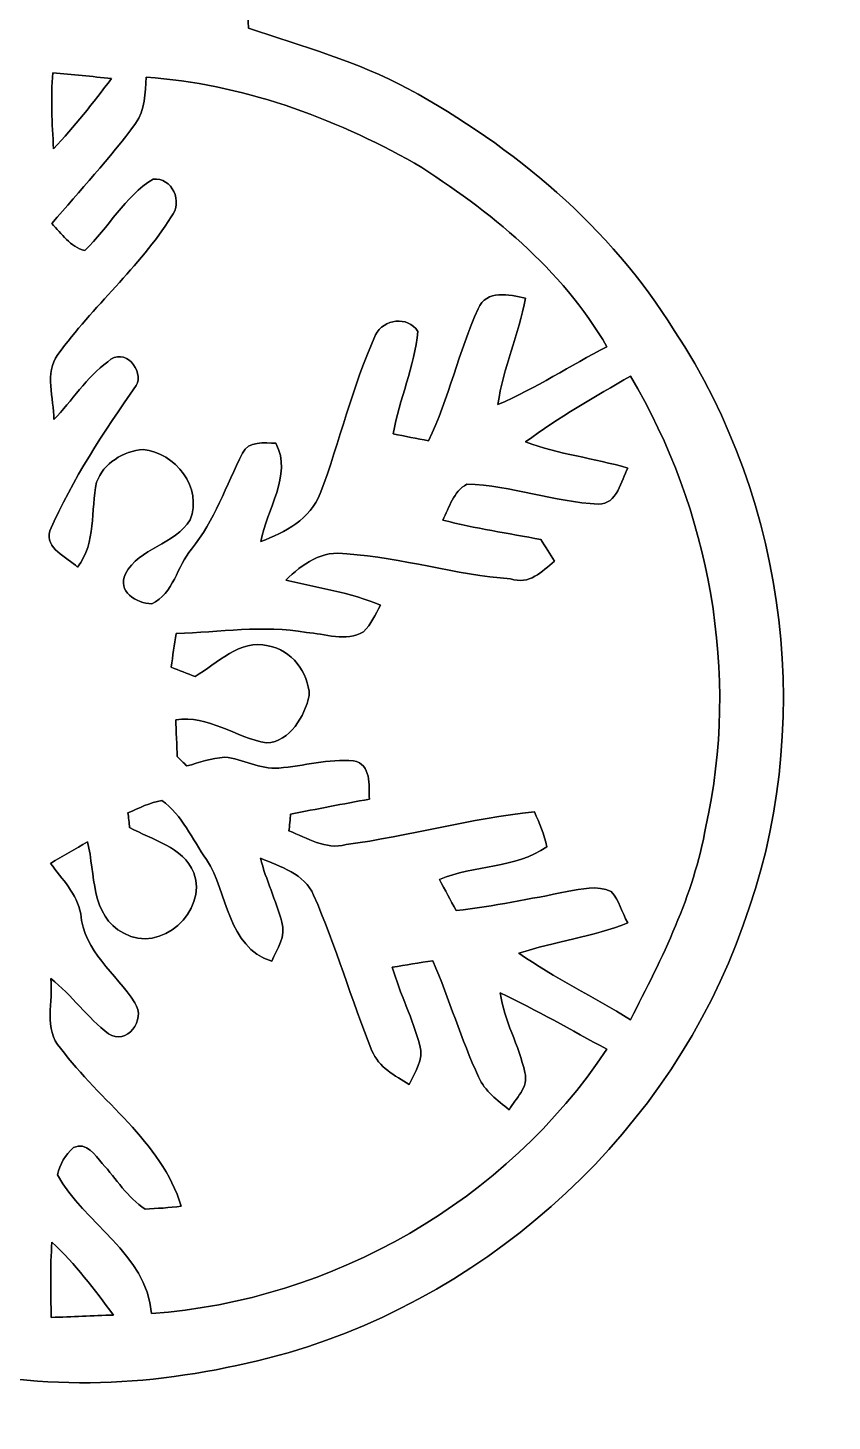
# Model space of a CAD drawing. Header units: centimetres. Extents: x -16.8 to 16.8, y -16.7 to 16.7.
# Drawn here: x -11.42 to -5.44, y -7.32 to 3.04 of the extents above; entities that cross this region are included whole.
import ezdxf

# ---------------------------------------------------------------- set-up
doc = ezdxf.new("R2010")
doc.units = ezdxf.units.CM
doc.header["$MEASUREMENT"] = 0
doc.layers.add('Layer 1', color=7, linetype='Continuous')

msp = doc.modelspace()

# ---------------------------------------------------------------- linework, layer by layer
at = {"layer": 'Layer 1', "color": 7}
for points, knots in [([(-16.77458, 16.66875), (-16.77458, 16.66875), (16.77458, 16.66875), (16.77458, 16.66875), (16.77458, 16.66875), (16.77458, 16.66875), (16.77458, -16.66875), (16.77458, -16.66875), (16.77458, -16.66875), (16.77458, -16.66875), (-16.77458, -16.66875), (-16.77458, -16.66875), (-16.77458, -16.66875), (-16.77458, -16.66875), (-16.77458, 16.66875), (-16.77458, 16.66875), (-16.77458, 16.66875), (-16.77458, 16.66875), (-16.77458, 16.66875), (-16.77458, 16.66875)], [0, 0, 0, 0, 0.16666667, 0.16666667, 0.16666667, 0.16666667, 0.33333333, 0.33333333, 0.33333333, 0.33333333, 0.5, 0.5, 0.5, 0.5, 0.66666667, 0.66666667, 0.66666667, 0.66666667, 1, 1, 1, 1]), ([(-11.32346, 6.13904), (-11.65331, 5.87939), (-11.83393, 5.44513), (-11.79724, 5.02814), (-11.79724, 5.02814), (-11.80148, 4.70147), (-11.59828, 4.42701), (-11.42153, 4.17124), (-11.42153, 4.17124), (-11.61486, 4.13032), (-11.84875, 4.14549), (-11.98774, 3.97969), (-11.98774, 3.97969), (-12.25938, 3.7465), (-12.06006, 3.35986), (-12.16484, 3.06458), (-12.16484, 3.06458), (-12.33629, 2.94005), (-12.56136, 2.92135), (-12.75292, 2.8381), (-12.75292, 2.8381), (-13.89345, 2.43417), (-14.86923, 1.59526), (-15.47001, 0.54716), (-15.47001, 0.54716), (-15.88241, -0.17039), (-16.10431, -0.99025), (-16.13288, -1.81645), (-16.13288, -1.81645), (-16.12935, -2.66947), (-15.94556, -3.53201), (-15.53422, -4.28378), (-15.53422, -4.28378), (-14.82372, -5.63845), (-13.47646, -6.63928), (-11.97187, -6.92185), (-11.97187, -6.92185), (-11.15236, -7.11941), (-10.29229, -7.03121), (-9.4869, -6.80896), (-9.4869, -6.80896), (-7.94597, -6.356), (-6.64104, -5.14809), (-6.10482, -3.62973), (-6.10482, -3.62973), (-5.56507, -2.18334), (-5.76721, -0.49389), (-6.61635, 0.79269), (-6.61635, 0.79269), (-7.09224, 1.56175), (-7.80697, 2.15971), (-8.59508, 2.5908), (-8.59508, 2.5908), (-8.96867, 2.79365), (-9.38142, 2.90513), (-9.78182, 3.04165), (-9.78182, 3.04165), (-9.79805, 3.30129), (-9.76806, 3.56976), (-9.8298, 3.82411), (-9.8298, 3.82411), (-9.93175, 4.09681), (-10.26936, 4.14584), (-10.52054, 4.18218), (-10.52054, 4.18218), (-10.35297, 4.43371), (-10.14554, 4.70606), (-10.17482, 5.02673), (-10.17482, 5.02673), (-10.16106, 5.39997), (-10.25384, 5.81343), (-10.55617, 6.06037), (-10.55617, 6.06037), (-10.74773, 6.27345), (-11.09557, 6.31049), (-11.32346, 6.13904), (-11.32346, 6.13904), (-11.32346, 6.13904), (-11.32346, 6.13904), (-11.32346, 6.13904)], [0, 0, 0, 0, 0.04761905, 0.04761905, 0.04761905, 0.04761905, 0.0952381, 0.0952381, 0.0952381, 0.0952381, 0.14285714, 0.14285714, 0.14285714, 0.14285714, 0.19047619, 0.19047619, 0.19047619, 0.19047619, 0.23809524, 0.23809524, 0.23809524, 0.23809524, 0.28571429, 0.28571429, 0.28571429, 0.28571429, 0.33333333, 0.33333333, 0.33333333, 0.33333333, 0.38095238, 0.38095238, 0.38095238, 0.38095238, 0.42857143, 0.42857143, 0.42857143, 0.42857143, 0.47619048, 0.47619048, 0.47619048, 0.47619048, 0.52380952, 0.52380952, 0.52380952, 0.52380952, 0.57142857, 0.57142857, 0.57142857, 0.57142857, 0.61904762, 0.61904762, 0.61904762, 0.61904762, 0.66666667, 0.66666667, 0.66666667, 0.66666667, 0.71428571, 0.71428571, 0.71428571, 0.71428571, 0.76190476, 0.76190476, 0.76190476, 0.76190476, 0.80952381, 0.80952381, 0.80952381, 0.80952381, 0.85714286, 0.85714286, 0.85714286, 0.85714286, 0.9047619, 0.9047619, 0.9047619, 0.9047619, 1, 1, 1, 1]), ([(-11.23597, 2.71004), (-11.09063, 2.69663), (-10.94493, 2.68217), (-10.79959, 2.66629), (-10.79959, 2.66629), (-10.93541, 2.48603), (-11.07722, 2.30964), (-11.23068, 2.14383), (-11.23068, 2.14383), (-11.24162, 2.33257), (-11.25255, 2.52166), (-11.23597, 2.71004)], [0, 0, 0, 0, 0.25, 0.25, 0.25, 0.25, 0.5, 0.5, 0.5, 0.5, 1, 1, 1, 1]), ([(-10.54206, 2.67617), (-9.83756, 2.62961), (-9.15917, 2.37913), (-8.54639, 2.03729), (-8.54639, 2.03729), (-7.98759, 1.68522), (-7.45243, 1.25095), (-7.11659, 0.67239), (-7.11659, 0.67239), (-7.38858, 0.53269), (-7.6454, 0.36336), (-7.92727, 0.24306), (-7.92727, 0.24306), (-7.88952, 0.51435), (-7.77099, 0.76412), (-7.72301, 1.03293), (-7.72301, 1.03293), (-7.84296, 1.06186), (-8.01405, 1.09855), (-8.07473, 0.95426), (-8.07473, 0.95426), (-8.21831, 0.63606), (-8.29275, 0.28998), (-8.44233, -0.02646), (-8.44233, -0.02646), (-8.53087, -0.01023), (-8.61871, 0.00706), (-8.70656, 0.02434), (-8.70656, 0.02434), (-8.66069, 0.28152), (-8.5471, 0.52599), (-8.52276, 0.78634), (-8.52276, 0.78634), (-8.59578, 0.90417), (-8.77958, 0.87912), (-8.83638, 0.76059), (-8.83638, 0.76059), (-9.0103, 0.38065), (-9.10096, -0.02963), (-9.24807, -0.41945), (-9.24807, -0.41945), (-9.32215, -0.60854), (-9.51018, -0.70838), (-9.68904, -0.77646), (-9.68904, -0.77646), (-9.65024, -0.53693), (-9.45339, -0.28681), (-9.57721, -0.04516), (-9.57721, -0.04516), (-9.66153, -0.0448), (-9.78535, -0.02399), (-9.82627, -0.11889), (-9.82627, -0.11889), (-9.94728, -0.35913), (-10.03335, -0.62089), (-10.20586, -0.83256), (-10.20586, -0.83256), (-10.3124, -0.96132), (-10.33956, -1.16205), (-10.50078, -1.23966), (-10.50078, -1.23966), (-10.61367, -1.23508), (-10.76078, -1.14653), (-10.69587, -1.01635), (-10.69587, -1.01635), (-10.59744, -0.82091), (-10.32475, -0.80081), (-10.21609, -0.61348), (-10.21609, -0.61348), (-10.11943, -0.37783), (-10.32581, -0.1143), (-10.56569, -0.09102), (-10.56569, -0.09102), (-10.70963, -0.10372), (-10.86132, -0.19403), (-10.91071, -0.33479), (-10.91071, -0.33479), (-10.95622, -0.54504), (-10.91142, -0.78423), (-11.05218, -0.96555), (-11.05218, -0.96555), (-11.1312, -0.89394), (-11.29771, -0.82656), (-11.2582, -0.69674), (-11.2582, -0.69674), (-11.08992, -0.3108), (-10.85744, 0.04057), (-10.61544, 0.38347), (-10.61544, 0.38347), (-10.55546, 0.49283), (-10.70151, 0.67839), (-10.82746, 0.56056), (-10.82746, 0.56056), (-10.98762, 0.44485), (-11.09133, 0.26987), (-11.22927, 0.13053), (-11.22927, 0.13053), (-11.22609, 0.28963), (-11.303, 0.47696), (-11.19787, 0.61383), (-11.19787, 0.61383), (-10.93964, 0.97331), (-10.59215, 1.26294), (-10.35544, 1.63795), (-10.35544, 1.63795), (-10.26407, 1.75013), (-10.35085, 1.93358), (-10.4902, 1.91876), (-10.4902, 1.91876), (-10.70363, 1.78929), (-10.82005, 1.55681), (-10.99785, 1.38853), (-10.99785, 1.38853), (-11.10686, 1.41358), (-11.16965, 1.51448), (-11.24373, 1.58856), (-11.24373, 1.58856), (-11.03418, 1.8348), (-10.81123, 2.07116), (-10.62108, 2.33292), (-10.62108, 2.33292), (-10.5477, 2.43205), (-10.54982, 2.5594), (-10.54206, 2.67617)], [0, 0, 0, 0, 0.03125, 0.03125, 0.03125, 0.03125, 0.0625, 0.0625, 0.0625, 0.0625, 0.09375, 0.09375, 0.09375, 0.09375, 0.125, 0.125, 0.125, 0.125, 0.15625, 0.15625, 0.15625, 0.15625, 0.1875, 0.1875, 0.1875, 0.1875, 0.21875, 0.21875, 0.21875, 0.21875, 0.25, 0.25, 0.25, 0.25, 0.28125, 0.28125, 0.28125, 0.28125, 0.3125, 0.3125, 0.3125, 0.3125, 0.34375, 0.34375, 0.34375, 0.34375, 0.375, 0.375, 0.375, 0.375, 0.40625, 0.40625, 0.40625, 0.40625, 0.4375, 0.4375, 0.4375, 0.4375, 0.46875, 0.46875, 0.46875, 0.46875, 0.5, 0.5, 0.5, 0.5, 0.53125, 0.53125, 0.53125, 0.53125, 0.5625, 0.5625, 0.5625, 0.5625, 0.59375, 0.59375, 0.59375, 0.59375, 0.625, 0.625, 0.625, 0.625, 0.65625, 0.65625, 0.65625, 0.65625, 0.6875, 0.6875, 0.6875, 0.6875, 0.71875, 0.71875, 0.71875, 0.71875, 0.75, 0.75, 0.75, 0.75, 0.78125, 0.78125, 0.78125, 0.78125, 0.8125, 0.8125, 0.8125, 0.8125, 0.84375, 0.84375, 0.84375, 0.84375, 0.875, 0.875, 0.875, 0.875, 0.90625, 0.90625, 0.90625, 0.90625, 0.9375, 0.9375, 0.9375, 0.9375, 1, 1, 1, 1]), ([(-7.7216, -0.03528), (-7.47501, 0.14781), (-7.20796, 0.30127), (-6.94161, 0.45367), (-6.94161, 0.45367), (-6.35212, -0.54222), (-6.1281, -1.76213), (-6.38175, -2.89595), (-6.38175, -2.89595), (-6.47171, -3.40783), (-6.70595, -3.87456), (-6.94267, -4.33141), (-6.94267, -4.33141), (-7.21572, -4.16137), (-7.50711, -4.02167), (-7.77099, -3.83752), (-7.77099, -3.83752), (-7.50499, -3.74826), (-7.22171, -3.71828), (-6.96101, -3.61103), (-6.96101, -3.61103), (-7.01111, -3.53131), (-7.02063, -3.44417), (-7.08589, -3.37926), (-7.08589, -3.37926), (-7.18785, -3.32846), (-7.30779, -3.35986), (-7.41221, -3.37926), (-7.41221, -3.37926), (-7.68632, -3.43253), (-7.96043, -3.48827), (-8.23771, -3.52037), (-8.23771, -3.52037), (-8.27969, -3.44346), (-8.32132, -3.36621), (-8.36083, -3.28859), (-8.36083, -3.28859), (-8.10436, -3.17923), (-7.79709, -3.20887), (-7.56497, -3.04624), (-7.56497, -3.04624), (-7.57943, -2.95416), (-7.61965, -2.86985), (-7.65669, -2.78553), (-7.65669, -2.78553), (-8.12871, -2.83281), (-8.58626, -2.96686), (-9.05581, -3.02966), (-9.05581, -3.02966), (-9.21103, -3.07128), (-9.34332, -2.97815), (-9.48055, -2.92841), (-9.48055, -2.92841), (-9.47738, -2.89701), (-9.47138, -2.83457), (-9.46856, -2.80317), (-9.46856, -2.80317), (-9.27347, -2.76437), (-9.07838, -2.72768), (-8.88294, -2.69169), (-8.88294, -2.69169), (-8.88647, -2.58939), (-8.86707, -2.43205), (-9.00077, -2.4063), (-9.00077, -2.4063), (-9.18774, -2.39042), (-9.37154, -2.44475), (-9.5571, -2.46098), (-9.5571, -2.46098), (-9.69716, -2.47368), (-9.82169, -2.38936), (-9.95892, -2.38054), (-9.95892, -2.38054), (-10.05593, -2.38548), (-10.14801, -2.4197), (-10.24079, -2.4451), (-10.24079, -2.4451), (-10.26442, -2.42147), (-10.28806, -2.39854), (-10.31134, -2.37561), (-10.31134, -2.37561), (-10.31416, -2.30717), (-10.31981, -2.17029), (-10.32228, -2.10185), (-10.32228, -2.10185), (-10.08098, -2.06269), (-9.87707, -2.23485), (-9.64777, -2.2733), (-9.64777, -2.2733), (-9.46961, -2.26483), (-9.36554, -2.07398), (-9.32956, -1.92123), (-9.32956, -1.92123), (-9.33379, -1.74943), (-9.4615, -1.5815), (-9.63471, -1.55152), (-9.63471, -1.55152), (-9.84603, -1.49931), (-10.01289, -1.6824), (-10.17834, -1.78012), (-10.17834, -1.78012), (-10.23796, -1.75683), (-10.29758, -1.73355), (-10.3572, -1.71027), (-10.3572, -1.71027), (-10.3445, -1.62666), (-10.3318, -1.54305), (-10.3184, -1.46015), (-10.3184, -1.46015), (-9.99631, -1.45027), (-9.67211, -1.39594), (-9.35108, -1.45203), (-9.35108, -1.45203), (-9.21456, -1.46085), (-9.05581, -1.52435), (-8.92598, -1.44745), (-8.92598, -1.44745), (-8.86989, -1.39206), (-8.83885, -1.31763), (-8.80004, -1.25024), (-8.80004, -1.25024), (-9.0237, -1.15076), (-9.26959, -1.1243), (-9.50419, -1.06221), (-9.50419, -1.06221), (-9.38213, -0.94474), (-9.23325, -0.83573), (-9.04946, -0.86854), (-9.04946, -0.86854), (-8.63953, -0.89429), (-8.24336, -1.02517), (-7.83343, -1.05234), (-7.83343, -1.05234), (-7.69655, -1.10243), (-7.59919, -0.99871), (-7.50746, -0.92251), (-7.50746, -0.92251), (-7.54098, -0.86854), (-7.57414, -0.81527), (-7.6073, -0.76165), (-7.6073, -0.76165), (-7.85107, -0.71438), (-8.09731, -0.68016), (-8.33755, -0.6163), (-8.33755, -0.6163), (-8.28781, -0.52388), (-8.25923, -0.40146), (-8.15799, -0.35066), (-8.15799, -0.35066), (-7.82743, -0.35454), (-7.51099, -0.48507), (-7.18114, -0.49706), (-7.18114, -0.49706), (-7.04039, -0.502), (-7.00934, -0.32032), (-6.96207, -0.23036), (-6.96207, -0.23036), (-7.21254, -0.15452), (-7.47642, -0.12876), (-7.7216, -0.03528)], [0, 0, 0, 0, 0.02439024, 0.02439024, 0.02439024, 0.02439024, 0.04878049, 0.04878049, 0.04878049, 0.04878049, 0.07317073, 0.07317073, 0.07317073, 0.07317073, 0.09756098, 0.09756098, 0.09756098, 0.09756098, 0.12195122, 0.12195122, 0.12195122, 0.12195122, 0.14634146, 0.14634146, 0.14634146, 0.14634146, 0.17073171, 0.17073171, 0.17073171, 0.17073171, 0.19512195, 0.19512195, 0.19512195, 0.19512195, 0.2195122, 0.2195122, 0.2195122, 0.2195122, 0.24390244, 0.24390244, 0.24390244, 0.24390244, 0.26829268, 0.26829268, 0.26829268, 0.26829268, 0.29268293, 0.29268293, 0.29268293, 0.29268293, 0.31707317, 0.31707317, 0.31707317, 0.31707317, 0.34146341, 0.34146341, 0.34146341, 0.34146341, 0.36585366, 0.36585366, 0.36585366, 0.36585366, 0.3902439, 0.3902439, 0.3902439, 0.3902439, 0.41463415, 0.41463415, 0.41463415, 0.41463415, 0.43902439, 0.43902439, 0.43902439, 0.43902439, 0.46341463, 0.46341463, 0.46341463, 0.46341463, 0.48780488, 0.48780488, 0.48780488, 0.48780488, 0.51219512, 0.51219512, 0.51219512, 0.51219512, 0.53658537, 0.53658537, 0.53658537, 0.53658537, 0.56097561, 0.56097561, 0.56097561, 0.56097561, 0.58536585, 0.58536585, 0.58536585, 0.58536585, 0.6097561, 0.6097561, 0.6097561, 0.6097561, 0.63414634, 0.63414634, 0.63414634, 0.63414634, 0.65853659, 0.65853659, 0.65853659, 0.65853659, 0.68292683, 0.68292683, 0.68292683, 0.68292683, 0.70731707, 0.70731707, 0.70731707, 0.70731707, 0.73170732, 0.73170732, 0.73170732, 0.73170732, 0.75609756, 0.75609756, 0.75609756, 0.75609756, 0.7804878, 0.7804878, 0.7804878, 0.7804878, 0.80487805, 0.80487805, 0.80487805, 0.80487805, 0.82926829, 0.82926829, 0.82926829, 0.82926829, 0.85365854, 0.85365854, 0.85365854, 0.85365854, 0.87804878, 0.87804878, 0.87804878, 0.87804878, 0.90243902, 0.90243902, 0.90243902, 0.90243902, 0.92682927, 0.92682927, 0.92682927, 0.92682927, 0.95121951, 0.95121951, 0.95121951, 0.95121951, 1, 1, 1, 1]), ([(-10.67753, -2.79365), (-10.59568, -2.75802), (-10.51489, -2.71639), (-10.42599, -2.70122), (-10.42599, -2.70122), (-10.27395, -2.80952), (-10.20022, -2.99297), (-10.09368, -3.14008), (-10.09368, -3.14008), (-9.93105, -3.39266), (-9.94304, -3.78954), (-9.60826, -3.89608), (-9.60826, -3.89608), (-9.56945, -3.80506), (-9.49889, -3.70981), (-9.53382, -3.60609), (-9.53382, -3.60609), (-9.57756, -3.44452), (-9.65094, -3.29283), (-9.69328, -3.1309), (-9.69328, -3.1309), (-9.54687, -3.19158), (-9.36378, -3.24661), (-9.29746, -3.40466), (-9.29746, -3.40466), (-9.13342, -3.78354), (-9.01594, -4.18006), (-8.86354, -4.56318), (-8.86354, -4.56318), (-8.81415, -4.68524), (-8.69244, -4.74804), (-8.58661, -4.8133), (-8.58661, -4.8133), (-8.54675, -4.72228), (-8.47654, -4.62739), (-8.50865, -4.52296), (-8.50865, -4.52296), (-8.5598, -4.32329), (-8.65646, -4.13879), (-8.71255, -3.94088), (-8.71255, -3.94088), (-8.61166, -3.92606), (-8.51218, -3.90701), (-8.41058, -3.89431), (-8.41058, -3.89431), (-8.28922, -4.17901), (-8.20067, -4.47675), (-8.07085, -4.75756), (-8.07085, -4.75756), (-8.0264, -4.86304), (-7.92974, -4.93042), (-7.84437, -5.00098), (-7.84437, -5.00098), (-7.79392, -4.91631), (-7.69761, -4.83341), (-7.72689, -4.72475), (-7.72689, -4.72475), (-7.77099, -4.52191), (-7.88106, -4.33881), (-7.90998, -4.13173), (-7.90998, -4.13173), (-7.64046, -4.26014), (-7.38117, -4.40866), (-7.1187, -4.55119), (-7.1187, -4.55119), (-7.86165, -5.67655), (-9.15917, -6.42197), (-10.50255, -6.51616), (-10.50255, -6.51616), (-10.53783, -6.06848), (-11.00596, -5.84835), (-11.20105, -5.48428), (-11.20105, -5.48428), (-11.18658, -5.40597), (-11.14072, -5.33576), (-11.08322, -5.28214), (-11.08322, -5.28214), (-10.98585, -5.23769), (-10.92235, -5.33788), (-10.86838, -5.40068), (-10.86838, -5.40068), (-10.7636, -5.51321), (-10.68282, -5.65538), (-10.55053, -5.73969), (-10.55053, -5.73969), (-10.46092, -5.73546), (-10.37026, -5.73017), (-10.28136, -5.71818), (-10.28136, -5.71818), (-10.42952, -5.23169), (-10.88778, -4.93854), (-11.17812, -4.54378), (-11.17812, -4.54378), (-11.30829, -4.40514), (-11.23103, -4.19347), (-11.25079, -4.02625), (-11.25079, -4.02625), (-11.09274, -4.14726), (-10.98021, -4.318), (-10.82111, -4.43689), (-10.82111, -4.43689), (-10.6934, -4.52437), (-10.53606, -4.33388), (-10.62743, -4.20546), (-10.62743, -4.20546), (-10.76431, -3.98639), (-11.00984, -3.82341), (-11.02819, -3.54401), (-11.02819, -3.54401), (-11.0557, -3.39478), (-11.16789, -3.28718), (-11.25291, -3.169), (-11.25291, -3.169), (-11.16118, -3.11538), (-11.06946, -3.06246), (-10.97739, -3.01025), (-10.97739, -3.01025), (-10.91953, -3.24591), (-10.95904, -3.55918), (-10.70892, -3.689), (-10.70892, -3.689), (-10.43411, -3.84457), (-10.08415, -3.52743), (-10.18752, -3.2385), (-10.18752, -3.2385), (-10.26866, -3.04447), (-10.49937, -2.99685), (-10.66518, -2.90124), (-10.66518, -2.90124), (-10.66835, -2.87443), (-10.67435, -2.82046), (-10.67753, -2.79365)], [0, 0, 0, 0, 0.02941176, 0.02941176, 0.02941176, 0.02941176, 0.05882353, 0.05882353, 0.05882353, 0.05882353, 0.08823529, 0.08823529, 0.08823529, 0.08823529, 0.11764706, 0.11764706, 0.11764706, 0.11764706, 0.14705882, 0.14705882, 0.14705882, 0.14705882, 0.17647059, 0.17647059, 0.17647059, 0.17647059, 0.20588235, 0.20588235, 0.20588235, 0.20588235, 0.23529412, 0.23529412, 0.23529412, 0.23529412, 0.26470588, 0.26470588, 0.26470588, 0.26470588, 0.29411765, 0.29411765, 0.29411765, 0.29411765, 0.32352941, 0.32352941, 0.32352941, 0.32352941, 0.35294118, 0.35294118, 0.35294118, 0.35294118, 0.38235294, 0.38235294, 0.38235294, 0.38235294, 0.41176471, 0.41176471, 0.41176471, 0.41176471, 0.44117647, 0.44117647, 0.44117647, 0.44117647, 0.47058824, 0.47058824, 0.47058824, 0.47058824, 0.5, 0.5, 0.5, 0.5, 0.52941176, 0.52941176, 0.52941176, 0.52941176, 0.55882353, 0.55882353, 0.55882353, 0.55882353, 0.58823529, 0.58823529, 0.58823529, 0.58823529, 0.61764706, 0.61764706, 0.61764706, 0.61764706, 0.64705882, 0.64705882, 0.64705882, 0.64705882, 0.67647059, 0.67647059, 0.67647059, 0.67647059, 0.70588235, 0.70588235, 0.70588235, 0.70588235, 0.73529412, 0.73529412, 0.73529412, 0.73529412, 0.76470588, 0.76470588, 0.76470588, 0.76470588, 0.79411765, 0.79411765, 0.79411765, 0.79411765, 0.82352941, 0.82352941, 0.82352941, 0.82352941, 0.85294118, 0.85294118, 0.85294118, 0.85294118, 0.88235294, 0.88235294, 0.88235294, 0.88235294, 0.91176471, 0.91176471, 0.91176471, 0.91176471, 0.94117647, 0.94117647, 0.94117647, 0.94117647, 1, 1, 1, 1]), ([(-11.24268, -5.98558), (-11.06876, -6.14645), (-10.92694, -6.33801), (-10.78548, -6.52745), (-10.78548, -6.52745), (-10.93964, -6.53344), (-11.0938, -6.53944), (-11.24797, -6.54579), (-11.24797, -6.54579), (-11.25114, -6.35847), (-11.25679, -6.17185), (-11.24268, -5.98558)], [0, 0, 0, 0, 0.25, 0.25, 0.25, 0.25, 0.5, 0.5, 0.5, 0.5, 1, 1, 1, 1])]:
    msp.add_open_spline(points, degree=3, knots=knots, dxfattribs=at)
at = {"layer": 'Layer 1', "color": 253}
for points, knots in [([(-11.32346, 6.13904), (-11.09557, 6.31049), (-10.74773, 6.27345), (-10.55617, 6.06037), (-10.55617, 6.06037), (-10.25384, 5.81343), (-10.16106, 5.39997), (-10.17482, 5.02673), (-10.17482, 5.02673), (-10.14554, 4.70606), (-10.35297, 4.43371), (-10.52054, 4.18218), (-10.52054, 4.18218), (-10.26936, 4.14584), (-9.93175, 4.09681), (-9.8298, 3.82411), (-9.8298, 3.82411), (-9.76806, 3.56976), (-9.79805, 3.30129), (-9.78182, 3.04165), (-9.78182, 3.04165), (-9.38142, 2.90513), (-8.96867, 2.79365), (-8.59508, 2.5908), (-8.59508, 2.5908), (-7.80697, 2.15971), (-7.09224, 1.56175), (-6.61635, 0.79269), (-6.61635, 0.79269), (-5.76721, -0.49389), (-5.56507, -2.18334), (-6.10482, -3.62973), (-6.10482, -3.62973), (-6.64104, -5.14809), (-7.94597, -6.356), (-9.4869, -6.80896), (-9.4869, -6.80896), (-10.29229, -7.03121), (-11.15236, -7.11941), (-11.97187, -6.92185), (-11.97187, -6.92185), (-13.47646, -6.63928), (-14.82372, -5.63845), (-15.53422, -4.28378), (-15.53422, -4.28378), (-15.94556, -3.53201), (-16.12935, -2.66947), (-16.13288, -1.81645), (-16.13288, -1.81645), (-16.10431, -0.99025), (-15.88241, -0.17039), (-15.47001, 0.54716), (-15.47001, 0.54716), (-14.86923, 1.59526), (-13.89345, 2.43417), (-12.75292, 2.8381), (-12.75292, 2.8381), (-12.56136, 2.92135), (-12.33629, 2.94005), (-12.16484, 3.06458), (-12.16484, 3.06458), (-12.06006, 3.35986), (-12.25938, 3.7465), (-11.98774, 3.97969), (-11.98774, 3.97969), (-11.84875, 4.14549), (-11.61486, 4.13032), (-11.42153, 4.17124), (-11.42153, 4.17124), (-11.59828, 4.42701), (-11.80148, 4.70147), (-11.79724, 5.02814), (-11.79724, 5.02814), (-11.83393, 5.44513), (-11.65331, 5.87939), (-11.32346, 6.13904), (-11.32346, 6.13904), (-11.32346, 6.13904), (-11.32346, 6.13904), (-11.32346, 6.13904)], [0, 0, 0, 0, 0.04761905, 0.04761905, 0.04761905, 0.04761905, 0.0952381, 0.0952381, 0.0952381, 0.0952381, 0.14285714, 0.14285714, 0.14285714, 0.14285714, 0.19047619, 0.19047619, 0.19047619, 0.19047619, 0.23809524, 0.23809524, 0.23809524, 0.23809524, 0.28571429, 0.28571429, 0.28571429, 0.28571429, 0.33333333, 0.33333333, 0.33333333, 0.33333333, 0.38095238, 0.38095238, 0.38095238, 0.38095238, 0.42857143, 0.42857143, 0.42857143, 0.42857143, 0.47619048, 0.47619048, 0.47619048, 0.47619048, 0.52380952, 0.52380952, 0.52380952, 0.52380952, 0.57142857, 0.57142857, 0.57142857, 0.57142857, 0.61904762, 0.61904762, 0.61904762, 0.61904762, 0.66666667, 0.66666667, 0.66666667, 0.66666667, 0.71428571, 0.71428571, 0.71428571, 0.71428571, 0.76190476, 0.76190476, 0.76190476, 0.76190476, 0.80952381, 0.80952381, 0.80952381, 0.80952381, 0.85714286, 0.85714286, 0.85714286, 0.85714286, 0.9047619, 0.9047619, 0.9047619, 0.9047619, 1, 1, 1, 1]), ([(-11.23597, 2.71004), (-11.25255, 2.52166), (-11.24162, 2.33257), (-11.23068, 2.14383), (-11.23068, 2.14383), (-11.07722, 2.30964), (-10.93541, 2.48603), (-10.79959, 2.66629), (-10.79959, 2.66629), (-10.94493, 2.68217), (-11.09063, 2.69663), (-11.23597, 2.71004), (-11.23597, 2.71004), (-11.23597, 2.71004), (-11.23597, 2.71004), (-11.23597, 2.71004)], [0, 0, 0, 0, 0.2, 0.2, 0.2, 0.2, 0.4, 0.4, 0.4, 0.4, 0.6, 0.6, 0.6, 0.6, 1, 1, 1, 1]), ([(-10.54206, 2.67617), (-10.54982, 2.5594), (-10.5477, 2.43205), (-10.62108, 2.33292), (-10.62108, 2.33292), (-10.81123, 2.07116), (-11.03418, 1.8348), (-11.24373, 1.58856), (-11.24373, 1.58856), (-11.16965, 1.51448), (-11.10686, 1.41358), (-10.99785, 1.38853), (-10.99785, 1.38853), (-10.82005, 1.55681), (-10.70363, 1.78929), (-10.4902, 1.91876), (-10.4902, 1.91876), (-10.35085, 1.93358), (-10.26407, 1.75013), (-10.35544, 1.63795), (-10.35544, 1.63795), (-10.59215, 1.26294), (-10.93964, 0.97331), (-11.19787, 0.61383), (-11.19787, 0.61383), (-11.303, 0.47696), (-11.22609, 0.28963), (-11.22927, 0.13053), (-11.22927, 0.13053), (-11.09133, 0.26987), (-10.98762, 0.44485), (-10.82746, 0.56056), (-10.82746, 0.56056), (-10.70151, 0.67839), (-10.55546, 0.49283), (-10.61544, 0.38347), (-10.61544, 0.38347), (-10.85744, 0.04057), (-11.08992, -0.3108), (-11.2582, -0.69674), (-11.2582, -0.69674), (-11.29771, -0.82656), (-11.1312, -0.89394), (-11.05218, -0.96555), (-11.05218, -0.96555), (-10.91142, -0.78423), (-10.95622, -0.54504), (-10.91071, -0.33479), (-10.91071, -0.33479), (-10.86132, -0.19403), (-10.70963, -0.10372), (-10.56569, -0.09102), (-10.56569, -0.09102), (-10.32581, -0.1143), (-10.11943, -0.37783), (-10.21609, -0.61348), (-10.21609, -0.61348), (-10.32475, -0.80081), (-10.59744, -0.82091), (-10.69587, -1.01635), (-10.69587, -1.01635), (-10.76078, -1.14653), (-10.61367, -1.23508), (-10.50078, -1.23966), (-10.50078, -1.23966), (-10.33956, -1.16205), (-10.3124, -0.96132), (-10.20586, -0.83256), (-10.20586, -0.83256), (-10.03335, -0.62089), (-9.94728, -0.35913), (-9.82627, -0.11889), (-9.82627, -0.11889), (-9.78535, -0.02399), (-9.66153, -0.0448), (-9.57721, -0.04516), (-9.57721, -0.04516), (-9.45339, -0.28681), (-9.65024, -0.53693), (-9.68904, -0.77646), (-9.68904, -0.77646), (-9.51018, -0.70838), (-9.32215, -0.60854), (-9.24807, -0.41945), (-9.24807, -0.41945), (-9.10096, -0.02963), (-9.0103, 0.38065), (-8.83638, 0.76059), (-8.83638, 0.76059), (-8.77958, 0.87912), (-8.59578, 0.90417), (-8.52276, 0.78634), (-8.52276, 0.78634), (-8.5471, 0.52599), (-8.66069, 0.28152), (-8.70656, 0.02434), (-8.70656, 0.02434), (-8.61871, 0.00706), (-8.53087, -0.01023), (-8.44233, -0.02646), (-8.44233, -0.02646), (-8.29275, 0.28998), (-8.21831, 0.63606), (-8.07473, 0.95426), (-8.07473, 0.95426), (-8.01405, 1.09855), (-7.84296, 1.06186), (-7.72301, 1.03293), (-7.72301, 1.03293), (-7.77099, 0.76412), (-7.88952, 0.51435), (-7.92727, 0.24306), (-7.92727, 0.24306), (-7.6454, 0.36336), (-7.38858, 0.53269), (-7.11659, 0.67239), (-7.11659, 0.67239), (-7.45243, 1.25095), (-7.98759, 1.68522), (-8.54639, 2.03729), (-8.54639, 2.03729), (-9.15917, 2.37913), (-9.83756, 2.62961), (-10.54206, 2.67617), (-10.54206, 2.67617), (-10.54206, 2.67617), (-10.54206, 2.67617), (-10.54206, 2.67617)], [0, 0, 0, 0, 0.03030303, 0.03030303, 0.03030303, 0.03030303, 0.06060606, 0.06060606, 0.06060606, 0.06060606, 0.09090909, 0.09090909, 0.09090909, 0.09090909, 0.12121212, 0.12121212, 0.12121212, 0.12121212, 0.15151515, 0.15151515, 0.15151515, 0.15151515, 0.18181818, 0.18181818, 0.18181818, 0.18181818, 0.21212121, 0.21212121, 0.21212121, 0.21212121, 0.24242424, 0.24242424, 0.24242424, 0.24242424, 0.27272727, 0.27272727, 0.27272727, 0.27272727, 0.3030303, 0.3030303, 0.3030303, 0.3030303, 0.33333333, 0.33333333, 0.33333333, 0.33333333, 0.36363636, 0.36363636, 0.36363636, 0.36363636, 0.39393939, 0.39393939, 0.39393939, 0.39393939, 0.42424242, 0.42424242, 0.42424242, 0.42424242, 0.45454545, 0.45454545, 0.45454545, 0.45454545, 0.48484848, 0.48484848, 0.48484848, 0.48484848, 0.51515152, 0.51515152, 0.51515152, 0.51515152, 0.54545455, 0.54545455, 0.54545455, 0.54545455, 0.57575758, 0.57575758, 0.57575758, 0.57575758, 0.60606061, 0.60606061, 0.60606061, 0.60606061, 0.63636364, 0.63636364, 0.63636364, 0.63636364, 0.66666667, 0.66666667, 0.66666667, 0.66666667, 0.6969697, 0.6969697, 0.6969697, 0.6969697, 0.72727273, 0.72727273, 0.72727273, 0.72727273, 0.75757576, 0.75757576, 0.75757576, 0.75757576, 0.78787879, 0.78787879, 0.78787879, 0.78787879, 0.81818182, 0.81818182, 0.81818182, 0.81818182, 0.84848485, 0.84848485, 0.84848485, 0.84848485, 0.87878788, 0.87878788, 0.87878788, 0.87878788, 0.90909091, 0.90909091, 0.90909091, 0.90909091, 0.93939394, 0.93939394, 0.93939394, 0.93939394, 1, 1, 1, 1]), ([(-7.7216, -0.03528), (-7.47642, -0.12876), (-7.21254, -0.15452), (-6.96207, -0.23036), (-6.96207, -0.23036), (-7.00934, -0.32032), (-7.04039, -0.502), (-7.18114, -0.49706), (-7.18114, -0.49706), (-7.51099, -0.48507), (-7.82743, -0.35454), (-8.15799, -0.35066), (-8.15799, -0.35066), (-8.25923, -0.40146), (-8.28781, -0.52388), (-8.33755, -0.6163), (-8.33755, -0.6163), (-8.09731, -0.68016), (-7.85107, -0.71438), (-7.6073, -0.76165), (-7.6073, -0.76165), (-7.57414, -0.81527), (-7.54098, -0.86854), (-7.50746, -0.92251), (-7.50746, -0.92251), (-7.59919, -0.99871), (-7.69655, -1.10243), (-7.83343, -1.05234), (-7.83343, -1.05234), (-8.24336, -1.02517), (-8.63953, -0.89429), (-9.04946, -0.86854), (-9.04946, -0.86854), (-9.23325, -0.83573), (-9.38213, -0.94474), (-9.50419, -1.06221), (-9.50419, -1.06221), (-9.26959, -1.1243), (-9.0237, -1.15076), (-8.80004, -1.25024), (-8.80004, -1.25024), (-8.83885, -1.31763), (-8.86989, -1.39206), (-8.92598, -1.44745), (-8.92598, -1.44745), (-9.05581, -1.52435), (-9.21456, -1.46085), (-9.35108, -1.45203), (-9.35108, -1.45203), (-9.67211, -1.39594), (-9.99631, -1.45027), (-10.3184, -1.46015), (-10.3184, -1.46015), (-10.3318, -1.54305), (-10.3445, -1.62666), (-10.3572, -1.71027), (-10.3572, -1.71027), (-10.29758, -1.73355), (-10.23796, -1.75683), (-10.17834, -1.78012), (-10.17834, -1.78012), (-10.01289, -1.6824), (-9.84603, -1.49931), (-9.63471, -1.55152), (-9.63471, -1.55152), (-9.4615, -1.5815), (-9.33379, -1.74943), (-9.32956, -1.92123), (-9.32956, -1.92123), (-9.36554, -2.07398), (-9.46961, -2.26483), (-9.64777, -2.2733), (-9.64777, -2.2733), (-9.87707, -2.23485), (-10.08098, -2.06269), (-10.32228, -2.10185), (-10.32228, -2.10185), (-10.31981, -2.17029), (-10.31416, -2.30717), (-10.31134, -2.37561), (-10.31134, -2.37561), (-10.28806, -2.39854), (-10.26442, -2.42147), (-10.24079, -2.4451), (-10.24079, -2.4451), (-10.14801, -2.4197), (-10.05593, -2.38548), (-9.95892, -2.38054), (-9.95892, -2.38054), (-9.82169, -2.38936), (-9.69716, -2.47368), (-9.5571, -2.46098), (-9.5571, -2.46098), (-9.37154, -2.44475), (-9.18774, -2.39042), (-9.00077, -2.4063), (-9.00077, -2.4063), (-8.86707, -2.43205), (-8.88647, -2.58939), (-8.88294, -2.69169), (-8.88294, -2.69169), (-9.07838, -2.72768), (-9.27347, -2.76437), (-9.46856, -2.80317), (-9.46856, -2.80317), (-9.47138, -2.83457), (-9.47738, -2.89701), (-9.48055, -2.92841), (-9.48055, -2.92841), (-9.34332, -2.97815), (-9.21103, -3.07128), (-9.05581, -3.02966), (-9.05581, -3.02966), (-8.58626, -2.96686), (-8.12871, -2.83281), (-7.65669, -2.78553), (-7.65669, -2.78553), (-7.61965, -2.86985), (-7.57943, -2.95416), (-7.56497, -3.04624), (-7.56497, -3.04624), (-7.79709, -3.20887), (-8.10436, -3.17923), (-8.36083, -3.28859), (-8.36083, -3.28859), (-8.32132, -3.36621), (-8.27969, -3.44346), (-8.23771, -3.52037), (-8.23771, -3.52037), (-7.96043, -3.48827), (-7.68632, -3.43253), (-7.41221, -3.37926), (-7.41221, -3.37926), (-7.30779, -3.35986), (-7.18785, -3.32846), (-7.08589, -3.37926), (-7.08589, -3.37926), (-7.02063, -3.44417), (-7.01111, -3.53131), (-6.96101, -3.61103), (-6.96101, -3.61103), (-7.22171, -3.71828), (-7.50499, -3.74826), (-7.77099, -3.83752), (-7.77099, -3.83752), (-7.50711, -4.02167), (-7.21572, -4.16137), (-6.94267, -4.33141), (-6.94267, -4.33141), (-6.70595, -3.87456), (-6.47171, -3.40783), (-6.38175, -2.89595), (-6.38175, -2.89595), (-6.1281, -1.76213), (-6.35212, -0.54222), (-6.94161, 0.45367), (-6.94161, 0.45367), (-7.20796, 0.30127), (-7.47501, 0.14781), (-7.7216, -0.03528), (-7.7216, -0.03528), (-7.7216, -0.03528), (-7.7216, -0.03528), (-7.7216, -0.03528)], [0, 0, 0, 0, 0.02380952, 0.02380952, 0.02380952, 0.02380952, 0.04761905, 0.04761905, 0.04761905, 0.04761905, 0.07142857, 0.07142857, 0.07142857, 0.07142857, 0.0952381, 0.0952381, 0.0952381, 0.0952381, 0.11904762, 0.11904762, 0.11904762, 0.11904762, 0.14285714, 0.14285714, 0.14285714, 0.14285714, 0.16666667, 0.16666667, 0.16666667, 0.16666667, 0.19047619, 0.19047619, 0.19047619, 0.19047619, 0.21428571, 0.21428571, 0.21428571, 0.21428571, 0.23809524, 0.23809524, 0.23809524, 0.23809524, 0.26190476, 0.26190476, 0.26190476, 0.26190476, 0.28571429, 0.28571429, 0.28571429, 0.28571429, 0.30952381, 0.30952381, 0.30952381, 0.30952381, 0.33333333, 0.33333333, 0.33333333, 0.33333333, 0.35714286, 0.35714286, 0.35714286, 0.35714286, 0.38095238, 0.38095238, 0.38095238, 0.38095238, 0.4047619, 0.4047619, 0.4047619, 0.4047619, 0.42857143, 0.42857143, 0.42857143, 0.42857143, 0.45238095, 0.45238095, 0.45238095, 0.45238095, 0.47619048, 0.47619048, 0.47619048, 0.47619048, 0.5, 0.5, 0.5, 0.5, 0.52380952, 0.52380952, 0.52380952, 0.52380952, 0.54761905, 0.54761905, 0.54761905, 0.54761905, 0.57142857, 0.57142857, 0.57142857, 0.57142857, 0.5952381, 0.5952381, 0.5952381, 0.5952381, 0.61904762, 0.61904762, 0.61904762, 0.61904762, 0.64285714, 0.64285714, 0.64285714, 0.64285714, 0.66666667, 0.66666667, 0.66666667, 0.66666667, 0.69047619, 0.69047619, 0.69047619, 0.69047619, 0.71428571, 0.71428571, 0.71428571, 0.71428571, 0.73809524, 0.73809524, 0.73809524, 0.73809524, 0.76190476, 0.76190476, 0.76190476, 0.76190476, 0.78571429, 0.78571429, 0.78571429, 0.78571429, 0.80952381, 0.80952381, 0.80952381, 0.80952381, 0.83333333, 0.83333333, 0.83333333, 0.83333333, 0.85714286, 0.85714286, 0.85714286, 0.85714286, 0.88095238, 0.88095238, 0.88095238, 0.88095238, 0.9047619, 0.9047619, 0.9047619, 0.9047619, 0.92857143, 0.92857143, 0.92857143, 0.92857143, 0.95238095, 0.95238095, 0.95238095, 0.95238095, 1, 1, 1, 1]), ([(-10.67753, -2.79365), (-10.67435, -2.82046), (-10.66835, -2.87443), (-10.66518, -2.90124), (-10.66518, -2.90124), (-10.49937, -2.99685), (-10.26866, -3.04447), (-10.18752, -3.2385), (-10.18752, -3.2385), (-10.08415, -3.52743), (-10.43411, -3.84457), (-10.70892, -3.689), (-10.70892, -3.689), (-10.95904, -3.55918), (-10.91953, -3.24591), (-10.97739, -3.01025), (-10.97739, -3.01025), (-11.06946, -3.06246), (-11.16118, -3.11538), (-11.25291, -3.169), (-11.25291, -3.169), (-11.16789, -3.28718), (-11.0557, -3.39478), (-11.02819, -3.54401), (-11.02819, -3.54401), (-11.00984, -3.82341), (-10.76431, -3.98639), (-10.62743, -4.20546), (-10.62743, -4.20546), (-10.53606, -4.33388), (-10.6934, -4.52437), (-10.82111, -4.43689), (-10.82111, -4.43689), (-10.98021, -4.318), (-11.09274, -4.14726), (-11.25079, -4.02625), (-11.25079, -4.02625), (-11.23103, -4.19347), (-11.30829, -4.40514), (-11.17812, -4.54378), (-11.17812, -4.54378), (-10.88778, -4.93854), (-10.42952, -5.23169), (-10.28136, -5.71818), (-10.28136, -5.71818), (-10.37026, -5.73017), (-10.46092, -5.73546), (-10.55053, -5.73969), (-10.55053, -5.73969), (-10.68282, -5.65538), (-10.7636, -5.51321), (-10.86838, -5.40068), (-10.86838, -5.40068), (-10.92235, -5.33788), (-10.98585, -5.23769), (-11.08322, -5.28214), (-11.08322, -5.28214), (-11.14072, -5.33576), (-11.18658, -5.40597), (-11.20105, -5.48428), (-11.20105, -5.48428), (-11.00596, -5.84835), (-10.53783, -6.06848), (-10.50255, -6.51616), (-10.50255, -6.51616), (-9.15917, -6.42197), (-7.86165, -5.67655), (-7.1187, -4.55119), (-7.1187, -4.55119), (-7.38117, -4.40866), (-7.64046, -4.26014), (-7.90998, -4.13173), (-7.90998, -4.13173), (-7.88106, -4.33881), (-7.77099, -4.52191), (-7.72689, -4.72475), (-7.72689, -4.72475), (-7.69761, -4.83341), (-7.79392, -4.91631), (-7.84437, -5.00098), (-7.84437, -5.00098), (-7.92974, -4.93042), (-8.0264, -4.86304), (-8.07085, -4.75756), (-8.07085, -4.75756), (-8.20067, -4.47675), (-8.28922, -4.17901), (-8.41058, -3.89431), (-8.41058, -3.89431), (-8.51218, -3.90701), (-8.61166, -3.92606), (-8.71255, -3.94088), (-8.71255, -3.94088), (-8.65646, -4.13879), (-8.5598, -4.32329), (-8.50865, -4.52296), (-8.50865, -4.52296), (-8.47654, -4.62739), (-8.54675, -4.72228), (-8.58661, -4.8133), (-8.58661, -4.8133), (-8.69244, -4.74804), (-8.81415, -4.68524), (-8.86354, -4.56318), (-8.86354, -4.56318), (-9.01594, -4.18006), (-9.13342, -3.78354), (-9.29746, -3.40466), (-9.29746, -3.40466), (-9.36378, -3.24661), (-9.54687, -3.19158), (-9.69328, -3.1309), (-9.69328, -3.1309), (-9.65094, -3.29283), (-9.57756, -3.44452), (-9.53382, -3.60609), (-9.53382, -3.60609), (-9.49889, -3.70981), (-9.56945, -3.80506), (-9.60826, -3.89608), (-9.60826, -3.89608), (-9.94304, -3.78954), (-9.93105, -3.39266), (-10.09368, -3.14008), (-10.09368, -3.14008), (-10.20022, -2.99297), (-10.27395, -2.80952), (-10.42599, -2.70122), (-10.42599, -2.70122), (-10.51489, -2.71639), (-10.59568, -2.75802), (-10.67753, -2.79365), (-10.67753, -2.79365), (-10.67753, -2.79365), (-10.67753, -2.79365), (-10.67753, -2.79365)], [0, 0, 0, 0, 0.02857143, 0.02857143, 0.02857143, 0.02857143, 0.05714286, 0.05714286, 0.05714286, 0.05714286, 0.08571429, 0.08571429, 0.08571429, 0.08571429, 0.11428571, 0.11428571, 0.11428571, 0.11428571, 0.14285714, 0.14285714, 0.14285714, 0.14285714, 0.17142857, 0.17142857, 0.17142857, 0.17142857, 0.2, 0.2, 0.2, 0.2, 0.22857143, 0.22857143, 0.22857143, 0.22857143, 0.25714286, 0.25714286, 0.25714286, 0.25714286, 0.28571429, 0.28571429, 0.28571429, 0.28571429, 0.31428571, 0.31428571, 0.31428571, 0.31428571, 0.34285714, 0.34285714, 0.34285714, 0.34285714, 0.37142857, 0.37142857, 0.37142857, 0.37142857, 0.4, 0.4, 0.4, 0.4, 0.42857143, 0.42857143, 0.42857143, 0.42857143, 0.45714286, 0.45714286, 0.45714286, 0.45714286, 0.48571429, 0.48571429, 0.48571429, 0.48571429, 0.51428571, 0.51428571, 0.51428571, 0.51428571, 0.54285714, 0.54285714, 0.54285714, 0.54285714, 0.57142857, 0.57142857, 0.57142857, 0.57142857, 0.6, 0.6, 0.6, 0.6, 0.62857143, 0.62857143, 0.62857143, 0.62857143, 0.65714286, 0.65714286, 0.65714286, 0.65714286, 0.68571429, 0.68571429, 0.68571429, 0.68571429, 0.71428571, 0.71428571, 0.71428571, 0.71428571, 0.74285714, 0.74285714, 0.74285714, 0.74285714, 0.77142857, 0.77142857, 0.77142857, 0.77142857, 0.8, 0.8, 0.8, 0.8, 0.82857143, 0.82857143, 0.82857143, 0.82857143, 0.85714286, 0.85714286, 0.85714286, 0.85714286, 0.88571429, 0.88571429, 0.88571429, 0.88571429, 0.91428571, 0.91428571, 0.91428571, 0.91428571, 0.94285714, 0.94285714, 0.94285714, 0.94285714, 1, 1, 1, 1]), ([(-11.24268, -5.98558), (-11.25679, -6.17185), (-11.25114, -6.35847), (-11.24797, -6.54579), (-11.24797, -6.54579), (-11.0938, -6.53944), (-10.93964, -6.53344), (-10.78548, -6.52745), (-10.78548, -6.52745), (-10.92694, -6.33801), (-11.06876, -6.14645), (-11.24268, -5.98558), (-11.24268, -5.98558), (-11.24268, -5.98558), (-11.24268, -5.98558), (-11.24268, -5.98558)], [0, 0, 0, 0, 0.2, 0.2, 0.2, 0.2, 0.4, 0.4, 0.4, 0.4, 0.6, 0.6, 0.6, 0.6, 1, 1, 1, 1])]:
    msp.add_open_spline(points, degree=3, knots=knots, dxfattribs=at)

doc.saveas('drawing.dxf')
